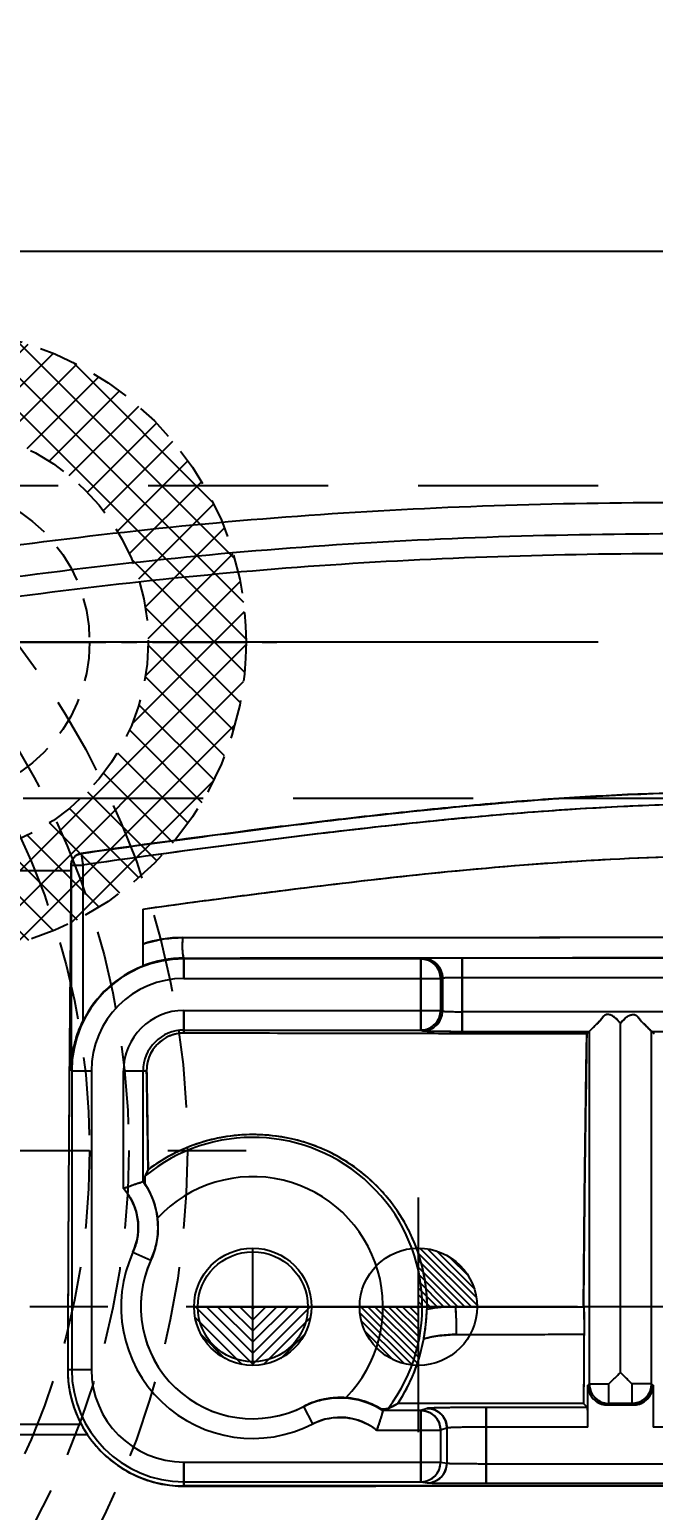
# Model space of a CAD drawing. Header units: millimetres. Extents: x 23075 to 24509, y -21593 to -20579.
# Drawn here: x 23789.62 to 23805.57, y -20919.09 to -20881.22 of the extents above; entities that cross this region are included whole.
import ezdxf

# ---------------------------------------------------------------- set-up
doc = ezdxf.new("R2010")
doc.units = ezdxf.units.MM
doc.header["$LTSCALE"] = 8
for name, pattern in [('CENTER', [2, 1.25, -0.25, 0.25, -0.25]), ('CENTER2', [1.125, 0.75, -0.125, 0.125, -0.125]), ('HIDDEN', [0.375, 0.25, -0.125]), ('HIDDEN2', [0.1875, 0.125, -0.0625])]:
    doc.linetypes.add(name, pattern=pattern)
doc.layers.get('DEFPOINTS').update_dxf_attribs({"color": 6})
for name, color, linetype in [('Cav-cor', 30, 'Continuous'), ('CL', 1, 'Continuous'), ('PIN', 5, 'Continuous'), ('PRODUCT', 1, 'Continuous'), ('SP', 3, 'Continuous'), ('WT', 4, 'Continuous')]:
    doc.layers.add(name, color=color, linetype=linetype)
doc.layers.add('dim', color=3, linetype='Continuous', lineweight=15)
doc.styles.get("Standard").update_dxf_attribs({"font": 'txt.shx', "width": 0.8, "bigfont": 'chineset.shx'})
doc.dimstyles.new('ISO-25', dxfattribs={"dimtxt": 5, "dimasz": 4, "dimexe": 0.3, "dimexo": 0.3, "dimtad": 0, "dimzin": 1, "dimdsep": 46, "dimtxsty": 'Standard', "dimcen": 0, "dimclrd": 3, "dimclre": 3, "dimclrt": 3, "dimazin": 0, "dimtfac": 1, "dimtofl": 0, "dimtmove": 0, "dimatfit": 0, "dimfxl": 0, "dimarcsym": 0})

# ---------------------------------------------------------------- blocks, each defined once
blk = doc.blocks.new('20160825.183103')
at = {"layer": 'SP', "linetype": 'CENTER'}
blk.add_line((-23, 0), (23, 0), dxfattribs=at)
at = {"layer": 'SP', "linetype": 'HIDDEN'}
for radius in [21.5, 20, 19]:
    blk.add_circle((0, 0), radius, dxfattribs=at)
blk = doc.blocks.new('20150513.114820')
at = {"layer": 'WT', "linetype": 'Continuous'}
h = blk.add_hatch(dxfattribs=at)
h.set_pattern_fill('ANSI37', color=125, scale=5, angle=270, style=0)
h.set_pattern_definition([(315, (23425.0146, -23957.4168), (0.441941738, 0.441941738), []), (45, (23425.0146, -23957.4168), (-0.441941738, 0.441941738), [])])
h.paths.add_polyline_path([(8, 0), (5.5, 0, 1), (-5.5, 0), (-8, 0, -1)])
h.paths.add_polyline_path([(-8, 0), (-5.5, 0, 0.414214), (0, -5.5, 0.414214), (5.5, 0), (8, 0, -0.414214), (0, -8, -0.414214)])
at = {"layer": 'WT', "color": 125, "linetype": 'CENTER2', "ltscale": 0.4}
for p, q in [((0, 8.788), (0, -8.788)), ((8.788, 0), (-8.788, 0))]:
    blk.add_line(p, q, dxfattribs=at)
at = {"layer": 'WT', "color": 125, "linetype": 'HIDDEN2'}
for radius in [8, 5.5, 4]:
    blk.add_circle((0, 0), radius, dxfattribs=at)
blk = doc.blocks.new('*D28254')
at = {"layer": 'DEFPOINTS', "color": 0}
for p in [(23757.156, -20886.885), (23896.296, -20886.885), (23858.156, -20996.885)]:
    blk.add_point(p, dxfattribs=at)
at = {"layer": 'dim', "color": 3, "lineweight": -2}
for p, q in [((23757.456, -20886.885), (23896.596, -20886.885)), ((23896.296, -20890.885), (23896.296, -20933.593)), ((23896.296, -20992.885), (23896.296, -20950.177)), ((23858.456, -20996.885), (23896.596, -20996.885))]:
    blk.add_line(p, q, dxfattribs=at)
at = {"layer": 'dim', "color": 3}
for points in [[(23896.963, -20890.885), (23895.63, -20890.885), (23896.296, -20886.885)], [(23895.63, -20992.885), (23896.963, -20992.885), (23896.296, -20996.885)]]:
    blk.add_solid(points, dxfattribs=at)
at = {"layer": 'dim', "color": 3, "insert": (23896.296, -20941.885), "char_height": 5, "attachment_point": 5, "rotation": 90}
blk.add_mtext('110.00', dxfattribs=at)
blk = doc.blocks.new('*D28255')
at = {"layer": 'DEFPOINTS', "color": 0}
for p in [(23757.156, -20844.885), (23853.682, -20996.885), (23904.156, -20996.885)]:
    blk.add_point(p, dxfattribs=at)
at = {"layer": 'dim', "color": 3, "lineweight": -2}
for p, q in [((23757.456, -20844.885), (23904.456, -20844.885)), ((23904.156, -20848.885), (23904.156, -20911.593)), ((23904.156, -20992.885), (23904.156, -20930.177)), ((23853.982, -20996.885), (23904.456, -20996.885))]:
    blk.add_line(p, q, dxfattribs=at)
at = {"layer": 'dim', "color": 3}
for points in [[(23904.823, -20848.885), (23903.49, -20848.885), (23904.156, -20844.885)], [(23903.49, -20992.885), (23904.823, -20992.885), (23904.156, -20996.885)]]:
    blk.add_solid(points, dxfattribs=at)
at = {"layer": 'dim', "color": 3, "insert": (23904.156, -20920.885), "char_height": 5, "attachment_point": 5, "rotation": 90}
blk.add_mtext('152.00', dxfattribs=at)

msp = doc.modelspace()

# ---------------------------------------------------------------- hatches: boundary and pattern name
at = {"layer": 'PIN', "linetype": 'Continuous'}
h = msp.add_hatch(dxfattribs=at)
h.set_pattern_fill('ANSI31', color=3, angle=90, style=0)
h.set_pattern_definition([(135, (24004.84227, -20928.12481), (-0.08838835, -0.08838835), [])])
h.paths.add_polyline_path([(23799.56, -20913.885), (23798.06, -20913.885, 0.414214), (23799.56, -20915.385)])
h.paths.add_polyline_path([(23799.56, -20912.385), (23799.56, -20913.885), (23801.06, -20913.885, 0.414214)])
at = {"layer": 'PIN', "linetype": 'CENTER2'}
h = msp.add_hatch(dxfattribs=at)
h.set_pattern_fill('ANSI31', color=4, scale=1.6, angle=90, style=0)
h.set_pattern_definition([(135, (24069.48356, -20501.9171), (-0.14142136, -0.14142136), [])])
h.paths.add_polyline_path([(23795.328, -20913.885), (23793.828, -20913.885, 0.414214), (23795.328, -20915.385)])
h = msp.add_hatch(dxfattribs=at)
h.set_pattern_fill('ANSI31', color=4, scale=1.6, angle=90, style=0)
h.set_pattern_definition([(45, (23521.17192, -20501.9171), (0.14142136, -0.14142136), [])])
h.paths.add_polyline_path([(23795.328, -20913.885), (23796.828, -20913.885, -0.414214), (23795.328, -20915.385)])

# ---------------------------------------------------------------- linework, layer by layer
at = {"color": 8, "linetype": 'HIDDEN', "ltscale": 0.7}
msp.add_circle((23772.156, -20866.885), 21, dxfattribs=at)
at = {"color": 8, "linetype": 'HIDDEN', "ltscale": 0.75}
msp.add_circle((23772.156, -20866.885), 21, dxfattribs=at)
at = {"layer": 'Cav-cor', "color": 241}
for p, q in [((23790.685, -20902.59), (23790.987, -20902.59)), ((23790.685, -20907.855), (23790.686, -20902.59)), ((23790.987, -20902.588), (23790.987, -20906.577)), ((23790.686, -20902.74), (23786.558, -20902.74)), ((23792.514, -20903.714), (23792.514, -20905.174)), ((23790.666, -20904.63), (23790.666, -20904.643)), ((23793.569, -20905.489), (23793.569, -20904.967)), ((23799.625, -20904.986), (23793.569, -20904.986)), ((23799.675, -20904.978), (23799.625, -20904.986)), ((23799.625, -20906.808), (23799.625, -20904.986)), ((23821.635, -20904.97), (23800.678, -20904.97)), ((23800.678, -20906.842), (23800.678, -20904.97)), ((23793.569, -20905.489), (23800.126, -20905.489)), ((23800.177, -20905.481), (23800.126, -20905.489)), ((23800.126, -20905.489), (23800.126, -20906.306)), ((23800.177, -20905.481), (23800.177, -20906.323)), ((23821.635, -20905.472), (23800.678, -20905.472)), ((23793.569, -20906.306), (23800.126, -20906.306)), ((23793.569, -20906.887), (23793.569, -20906.306)), ((23800.126, -20906.306), (23800.177, -20906.323)), ((23821.635, -20906.339), (23800.678, -20906.339)), ((23793.569, -20906.808), (23799.625, -20906.808)), ((23799.625, -20906.808), (23799.675, -20906.825)), ((23800.678, -20906.842), (23803.929, -20906.842)), ((23803.929, -20906.842), (23803.864, -20906.907)), ((23803.929, -20906.842), (23803.929, -20915.858)), ((23804.724, -20915.565), (23804.724, -20906.633)), ((23805.52, -20906.842), (23816.793, -20906.842)), ((23805.52, -20906.842), (23805.587, -20906.908)), ((23805.52, -20915.858), (23805.52, -20906.842)), ((23790.685, -20907.855), (23791.203, -20907.855)), ((23790.7, -20907.855), (23790.7, -20915.493)), ((23791.203, -20907.855), (23791.203, -20915.493)), ((23792.02, -20907.855), (23792.615, -20907.855)), ((23792.02, -20910.858), (23792.02, -20907.855)), ((23792.522, -20910.682), (23792.522, -20907.855)), ((23790.632, -20908.689), (23790.631, -20908.932)), ((23792.522, -20910.682), (23792.566, -20910.732)), ((23792.265, -20912.486), (23792.722, -20912.695)), ((23800.503, -20913.885), (23803.78, -20913.885)), ((23790.598, -20915.493), (23791.203, -20915.493)), ((23804.431, -20915.858), (23804.724, -20915.565)), ((23804.724, -20915.565), (23805.018, -20915.858)), ((23803.929, -20915.858), (23803.892, -20915.895)), ((23803.892, -20916.963), (23803.892, -20915.895)), ((23803.929, -20915.858), (23804.431, -20915.858)), ((23804.431, -20916.361), (23804.431, -20915.858)), ((23805.52, -20915.858), (23805.018, -20915.858)), ((23805.018, -20915.858), (23805.018, -20916.361)), ((23805.557, -20915.895), (23805.52, -20915.858)), ((23805.557, -20915.895), (23805.557, -20916.963)), ((23796.866, -20916.88), (23796.636, -20916.433)), ((23798.601, -20916.496), (23798.656, -20916.54)), ((23799.625, -20916.54), (23798.656, -20916.54)), ((23799.787, -20916.486), (23799.625, -20916.54)), ((23799.625, -20918.362), (23799.625, -20916.54)), ((23803.883, -20916.461), (23801.292, -20916.461)), ((23801.292, -20918.401), (23801.292, -20916.461)), ((23803.883, -20916.461), (23803.782, -20916.359)), ((23804.431, -20916.361), (23804.394, -20916.398)), ((23804.394, -20916.398), (23805.055, -20916.398)), ((23805.018, -20916.361), (23804.431, -20916.361)), ((23805.055, -20916.398), (23805.018, -20916.361)), ((23790.946, -20916.897), (23785.918, -20916.894)), ((23798.495, -20917.042), (23800.126, -20917.042)), ((23800.289, -20916.988), (23800.126, -20917.042)), ((23800.126, -20917.042), (23800.126, -20917.859)), ((23800.289, -20916.988), (23800.289, -20917.886)), ((23803.892, -20916.963), (23801.292, -20916.963)), ((23816.756, -20916.963), (23805.557, -20916.963)), ((23791.105, -20917.161), (23785.918, -20917.158)), ((23793.569, -20917.859), (23800.126, -20917.859)), ((23793.569, -20918.469), (23793.569, -20917.859)), ((23800.126, -20917.859), (23800.289, -20917.886)), ((23801.292, -20917.899), (23821.021, -20917.899)), ((23793.569, -20918.362), (23799.625, -20918.362)), ((23828.744, -20918.469), (23793.569, -20918.469)), ((23799.625, -20918.362), (23799.787, -20918.389)), ((23801.292, -20918.401), (23821.021, -20918.401))]:
    msp.add_line(p, q, dxfattribs=at)
msp.add_circle((23795.328, -20913.885), 1.407, dxfattribs=at)
for centre, radius, start, end in [((23790.987, -20902.59), 0.301, 98.0992, 179.994), ((24664.328, -20912.788), 873.701, 179.341039, 179.465011), ((23793.54, -20907.639), 3.196, 90.0234, 108.7318), ((25458.063, -20920.296), 1667.471, 179.46212, 179.601157), ((23793.569, -20907.855), 2.869, 90, 180), ((23793.573, -20907.886), 2.918, 90.0829, 111.2859), ((23799.624, -20905.489), 0.503, 0.0075, 89.9098), ((23799.674, -20905.481), 0.502, 359.9906, 89.9277), ((23793.569, -20907.855), 2.881, 111.487, 153.6701), ((23793.569, -20907.855), 2.366, 90, 180), ((23793.569, -20907.855), 1.549, 90, 180), ((23799.624, -20906.306), 0.503, 270.1025, 359.9722), ((23799.674, -20906.323), 0.503, 270.0993, 359.9754), ((23793.584, -20907.864), 2.898, 153.6337, 179.8147), ((23793.569, -20907.855), 1.047, 90, 180), ((23793.567, -20907.839), 0.952, 89.8795, 180.9408), ((24658.963, -20920.703), 855.21, 179.075688, 179.543247), ((22869.296, -20922.673), 923.438, 0.762735, 0.919442), ((25463.319, -20920.577), 1672.729, 179.601139, 179.82587), ((23795.328, -20913.885), 4.332, 323.0846, 129.452), ((23801.374, -20914.695), 9.73, 153.6802, 154.7225), ((23795.328, -20913.885), 3.327, 315.6072, 137.035), ((23790.896, -20911.86), 1.506, 335.4299, 41.7036), ((23790.897, -20911.854), 2.01, 335.374, 6.7684), ((23795.328, -20913.885), 3.367, 155.4523, 297.1845), ((23795.328, -20913.885), 2.864, 155.375, 297.2672), ((23800.503, -20917.704), 3.819, 90, 100.8197), ((23795.347, -20913.923), 4.42, 326.4978, 349.8374), ((23800.54, -20917.993), 3.396, 90.1754, 104.3563), ((23793.569, -20915.502), 2.971, 179.8287, 207.9972), ((23793.569, -20915.493), 2.869, 180, 270), ((23793.569, -20915.493), 2.366, 180, 270), ((23804.431, -20915.858), 0.503, 180.0238, 269.9762), ((23805.018, -20915.858), 0.503, 270.0239, 359.9761), ((23797.561, -20918.218), 2.01, 85.8738, 117.2681), ((23797.555, -20918.222), 1.508, 51.4477, 117.1756), ((23794.354, -20907.606), 9.928, 296.5507, 298.1189), ((23799.624, -20917.042), 0.503, 0.0279, 89.8975), ((23799.786, -20916.988), 0.503, 0.0246, 89.9007), ((23793.507, -20915.535), 2.901, 207.9996, 214.1054), ((23793.569, -20915.493), 2.976, 214.1015, 270), ((23799.624, -20917.859), 0.503, 270.0926, 359.9924), ((23799.786, -20917.886), 0.502, 270.0723, 0.0094)]:
    msp.add_arc(centre, radius, start, end, dxfattribs=at)
for centre, major_axis, ratio, start_param, end_param in [((23804.394, -20915.895), (0.355, 0.355), 0.999695, 2.356347, 3.926839), ((23805.055, -20915.895), (0.355, -0.355), 0.999695, -0.785246, 0.785246), ((23803.883, -20916.963), (0, 0.502), 0.017455, -1.570796, -0.017453), ((23805.566, -20916.963), (0, 0.502), 0.017455, 0.017453, 1.570796)]:
    msp.add_ellipse(centre, major_axis=major_axis, ratio=ratio, start_param=start_param, end_param=end_param, dxfattribs=at)
for points, knots in [([(23785.297, -20894.981), (23788.418, -20894.494), (23793.119, -20893.88), (23799.422, -20893.451), (23804.158, -20893.303), (23808.896, -20893.307), (23812.842, -20893.417), (23815.997, -20893.552), (23819.151, -20893.714), (23821.515, -20893.863), (23823.09, -20893.977)], [0, 0, 0, 0, 0.249988, 0.374996, 0.500007, 0.625008, 0.750005, 0.812505, 0.875005, 1, 1, 1, 1]), ([(23785.42, -20895.77), (23788.538, -20895.284), (23793.236, -20894.671), (23799.533, -20894.245), (23804.265, -20894.1), (23808.998, -20894.108), (23812.941, -20894.219), (23816.093, -20894.356), (23819.244, -20894.519), (23821.606, -20894.67), (23823.179, -20894.785)], [0, 0, 0, 0, 0.249988, 0.374996, 0.500007, 0.625008, 0.750005, 0.812505, 0.875005, 1, 1, 1, 1]), ([(23857.859, -20903.399), (23856.502, -20902.715), (23853.739, -20901.457), (23848.053, -20899.355), (23842.174, -20897.82), (23836.197, -20896.726), (23831.66, -20896.088), (23827.091, -20895.602), (23823.269, -20895.297), (23820.206, -20895.096), (23817.146, -20894.918), (23813.325, -20894.739), (23808.742, -20894.619), (23804.165, -20894.617), (23799.594, -20894.756), (23795.03, -20895.062), (23790.478, -20895.552), (23787.454, -20895.976), (23785.944, -20896.208)], [0, 0, 0, 0, 0.062299, 0.124308, 0.248372, 0.310736, 0.373347, 0.436159, 0.499077, 0.530536, 0.561971, 0.624739, 0.687373, 0.749894, 0.812349, 0.874814, 0.937368, 1, 1, 1, 1]), ([(23808.141, -20900.711), (23806.701, -20900.712), (23804.54, -20900.782), (23801.667, -20900.992), (23799.517, -20901.197), (23797.37, -20901.439), (23794.511, -20901.794), (23792.37, -20902.088), (23790.944, -20902.291)], [0, 0, 0, 0, 0.24998, 0.374984, 0.499987, 0.624991, 0.749994, 1, 1, 1, 1]), ([(23808.141, -20901.013), (23806.705, -20901.013), (23804.549, -20901.083), (23801.683, -20901.293), (23799.538, -20901.499), (23797.396, -20901.74), (23794.544, -20902.092), (23792.409, -20902.385), (23790.987, -20902.588)], [0, 0, 0, 0, 0.249998, 0.375007, 0.500008, 0.625014, 0.750013, 1, 1, 1, 1]), ([(23790.945, -20902.291), (23790.945, -20902.291), (23790.945, -20902.294), (23790.946, -20902.297), (23790.946, -20902.305), (23790.948, -20902.315), (23790.95, -20902.327), (23790.953, -20902.349), (23790.957, -20902.381), (23790.963, -20902.426), (23790.971, -20902.477), (23790.978, -20902.532), (23790.984, -20902.57), (23790.987, -20902.59)], [0, 0, 0, 0, 0.004915, 0.019307, 0.043134, 0.076204, 0.11816, 0.168592, 0.29299, 0.444468, 0.617308, 0.805122, 1, 1, 1, 1]), ([(23792.514, -20903.714), (23793.162, -20903.624), (23794.458, -20903.448), (23797.053, -20903.113), (23800.303, -20902.734), (23804.216, -20902.419), (23806.833, -20902.338), (23808.141, -20902.338)], [0, 0, 0, 0, 0.125002, 0.250003, 0.500004, 0.750001, 1, 1, 1, 1]), ([(23793.539, -20904.443), (23793.531, -20904.494), (23793.525, -20904.575), (23793.524, -20904.685), (23793.527, -20904.771), (23793.533, -20904.847), (23793.542, -20904.907), (23793.551, -20904.945), (23793.561, -20904.963), (23793.566, -20904.967), (23793.569, -20904.967)], [0, 0, 0, 0, 0.288381, 0.456237, 0.62091, 0.76803, 0.885058, 0.96276, 0.985739, 1, 1, 1, 1]), ([(23793.539, -20904.443), (23794.75, -20904.442), (23799.617, -20904.439), (23804.485, -20904.435), (23808.141, -20904.435)], [0, 0, 0, 0, 0.248788, 1, 1, 1, 1]), ([(23793.569, -20904.967), (23794.778, -20904.966), (23799.635, -20904.96), (23804.492, -20904.956), (23808.141, -20904.956)], [0, 0, 0, 0, 0.248799, 1, 1, 1, 1]), ([(23800.678, -20904.97), (23800.554, -20904.97), (23800.374, -20904.97), (23800.143, -20904.971), (23799.995, -20904.972), (23799.871, -20904.973), (23799.777, -20904.975), (23799.718, -20904.976), (23799.687, -20904.977), (23799.678, -20904.978), (23799.675, -20904.978)], [0, 0, 0, 0, 0.37096, 0.53978, 0.689217, 0.813897, 0.909334, 0.972108, 0.990502, 1, 1, 1, 1]), ([(23800.678, -20905.472), (23800.616, -20905.472), (23800.526, -20905.473), (23800.411, -20905.474), (23800.337, -20905.475), (23800.275, -20905.476), (23800.227, -20905.477), (23800.197, -20905.479), (23800.181, -20905.479), (23800.177, -20905.481)], [0, 0, 0, 0, 0.370882, 0.539667, 0.689075, 0.813736, 0.909174, 0.971981, 1, 1, 1, 1]), ([(23800.177, -20906.323), (23800.178, -20906.324), (23800.183, -20906.325), (23800.192, -20906.326), (23800.206, -20906.328), (23800.232, -20906.33), (23800.275, -20906.332), (23800.337, -20906.335), (23800.411, -20906.337), (23800.526, -20906.339), (23800.616, -20906.339), (23800.678, -20906.339)], [0, 0, 0, 0, 0.010002, 0.028627, 0.055885, 0.091581, 0.187011, 0.311581, 0.460851, 0.62947, 1, 1, 1, 1]), ([(23804.724, -20906.633), (23804.707, -20906.615), (23804.674, -20906.578), (23804.623, -20906.52), (23804.56, -20906.467), (23804.497, -20906.432), (23804.443, -20906.414), (23804.403, -20906.408), (23804.364, -20906.411), (23804.329, -20906.426), (23804.299, -20906.45), (23804.262, -20906.491), (23804.224, -20906.546), (23804.172, -20906.605), (23804.119, -20906.654), (23804.069, -20906.7), (23804.008, -20906.763), (23803.961, -20906.81), (23803.929, -20906.842)], [0, 0, 0, 0, 0.069221, 0.141428, 0.219083, 0.30253, 0.343224, 0.381606, 0.41748, 0.452255, 0.488443, 0.526802, 0.606258, 0.680528, 0.748544, 0.812295, 0.871175, 1, 1, 1, 1]), ([(23804.724, -20906.633), (23804.742, -20906.615), (23804.775, -20906.578), (23804.826, -20906.52), (23804.889, -20906.467), (23804.952, -20906.432), (23805.006, -20906.414), (23805.046, -20906.408), (23805.085, -20906.411), (23805.12, -20906.426), (23805.15, -20906.45), (23805.187, -20906.491), (23805.225, -20906.546), (23805.277, -20906.605), (23805.33, -20906.654), (23805.38, -20906.7), (23805.441, -20906.763), (23805.488, -20906.81), (23805.52, -20906.842)], [0, 0, 0, 0, 0.069221, 0.141428, 0.219083, 0.30253, 0.343224, 0.381606, 0.41748, 0.452255, 0.488443, 0.526802, 0.606258, 0.680528, 0.748544, 0.812295, 0.871175, 1, 1, 1, 1]), ([(23803.864, -20906.907), (23803.003, -20906.906), (23799.572, -20906.901), (23796.14, -20906.893), (23793.569, -20906.887)], [0, 0, 0, 0, 0.250788, 1, 1, 1, 1]), ([(23799.675, -20906.825), (23799.678, -20906.826), (23799.687, -20906.827), (23799.706, -20906.829), (23799.733, -20906.83), (23799.786, -20906.832), (23799.871, -20906.835), (23799.995, -20906.837), (23800.143, -20906.839), (23800.311, -20906.841), (23800.491, -20906.842), (23800.615, -20906.842), (23800.678, -20906.842)], [0, 0, 0, 0, 0.009601, 0.028041, 0.055201, 0.09085, 0.186286, 0.310943, 0.460347, 0.629125, 0.811188, 1, 1, 1, 1]), ([(23799.787, -20913.953), (23799.789, -20913.558), (23799.713, -20912.964), (23799.462, -20912.223), (23799.12, -20911.529), (23798.521, -20910.747), (23797.727, -20910.14), (23796.994, -20909.786), (23796.388, -20909.592), (23795.744, -20909.485), (23794.86, -20909.469), (23793.772, -20909.696), (23792.995, -20910.122), (23792.652, -20910.38)], [0, 0, 0, 0, 0.120086, 0.179008, 0.237524, 0.354602, 0.474852, 0.537306, 0.601544, 0.66752, 0.734801, 0.869606, 1, 1, 1, 1]), ([(23792.575, -20910.54), (23792.574, -20910.542), (23792.573, -20910.547), (23792.572, -20910.558), (23792.571, -20910.575), (23792.57, -20910.608), (23792.568, -20910.661), (23792.567, -20910.706), (23792.566, -20910.732)], [0, 0, 0, 0, 0.028906, 0.0875, 0.17518, 0.29082, 0.599802, 1, 1, 1, 1]), ([(23792.02, -20910.858), (23792.051, -20910.846), (23792.113, -20910.823), (23792.203, -20910.79), (23792.287, -20910.761), (23792.352, -20910.738), (23792.399, -20910.722), (23792.429, -20910.712), (23792.456, -20910.704), (23792.478, -20910.697), (23792.496, -20910.69), (23792.509, -20910.686), (23792.517, -20910.683), (23792.521, -20910.682), (23792.522, -20910.681), (23792.522, -20910.682)], [0, 0, 0, 0, 0.187676, 0.369742, 0.539615, 0.691203, 0.758169, 0.818178, 0.870552, 0.914779, 0.950362, 0.97679, 0.993464, 0.997973, 1, 1, 1, 1]), ([(23792.893, -20911.617), (23792.871, -20911.437), (23792.791, -20911.126), (23792.641, -20910.845), (23792.566, -20910.732)], [0, 0, 0, 0, 0.571461, 1, 1, 1, 1]), ([(23799.698, -20914.703), (23799.705, -20914.662), (23799.719, -20914.579), (23799.737, -20914.453), (23799.752, -20914.328), (23799.761, -20914.227), (23799.767, -20914.153), (23799.77, -20914.104), (23799.773, -20914.061), (23799.775, -20914.025), (23799.777, -20913.996), (23799.778, -20913.976), (23799.779, -20913.965), (23799.78, -20913.959), (23799.78, -20913.956), (23799.781, -20913.954), (23799.781, -20913.954)], [0, 0, 0, 0, 0.164223, 0.336022, 0.50631, 0.665457, 0.737532, 0.802926, 0.860466, 0.90908, 0.947947, 0.976314, 0.986403, 0.993718, 0.998236, 1, 1, 1, 1]), ([(23800.53, -20914.597), (23800.531, -20914.557), (23800.532, -20914.475), (23800.532, -20914.353), (23800.531, -20914.232), (23800.528, -20914.122), (23800.524, -20914.039), (23800.521, -20913.982), (23800.518, -20913.949), (23800.515, -20913.923), (23800.511, -20913.903), (23800.509, -20913.892), (23800.505, -20913.885), (23800.503, -20913.885)], [0, 0, 0, 0, 0.167187, 0.342587, 0.51459, 0.67282, 0.807615, 0.863475, 0.910535, 0.948048, 0.97544, 0.992552, 1, 1, 1, 1]), ([(23803.785, -20913.885), (23803.786, -20913.885), (23803.786, -20913.887), (23803.787, -20913.889), (23803.787, -20913.894), (23803.788, -20913.904), (23803.789, -20913.922), (23803.79, -20913.948), (23803.791, -20913.981), (23803.791, -20914.02), (23803.792, -20914.064), (23803.793, -20914.133), (23803.794, -20914.227), (23803.794, -20914.346), (23803.794, -20914.468), (23803.794, -20914.549), (23803.793, -20914.589)], [0, 0, 0, 0, 0.001577, 0.005762, 0.012628, 0.022162, 0.049142, 0.086337, 0.133119, 0.188819, 0.252576, 0.323395, 0.48188, 0.654491, 0.830906, 1, 1, 1, 1]), ([(23800.53, -20914.597), (23800.801, -20914.596), (23801.889, -20914.593), (23802.977, -20914.59), (23803.793, -20914.589)], [0, 0, 0, 0, 0.249894, 1, 1, 1, 1]), ([(23803.793, -20914.589), (23803.792, -20914.734), (23803.788, -20915.325), (23803.784, -20915.915), (23803.782, -20916.359)], [0, 0, 0, 0, 0.246673, 1, 1, 1, 1]), ([(23798.601, -20916.496), (23798.485, -20916.427), (23798.198, -20916.291), (23797.885, -20916.226), (23797.705, -20916.213)], [0, 0, 0, 0, 0.429885, 1, 1, 1, 1]), ([(23798.656, -20916.54), (23798.657, -20916.54), (23798.655, -20916.545), (23798.653, -20916.553), (23798.648, -20916.566), (23798.643, -20916.584), (23798.636, -20916.606), (23798.628, -20916.632), (23798.619, -20916.662), (23798.604, -20916.709), (23798.584, -20916.774), (23798.557, -20916.859), (23798.526, -20916.949), (23798.505, -20917.011), (23798.494, -20917.042)], [0, 0, 0, 0, 0.006424, 0.022977, 0.049227, 0.084594, 0.128584, 0.180726, 0.240532, 0.307342, 0.458828, 0.628944, 0.811581, 1, 1, 1, 1]), ([(23798.601, -20916.496), (23798.627, -20916.495), (23798.672, -20916.494), (23798.725, -20916.493), (23798.757, -20916.491), (23798.773, -20916.49), (23798.784, -20916.489), (23798.79, -20916.488), (23798.792, -20916.487)], [0, 0, 0, 0, 0.402155, 0.711171, 0.826397, 0.913534, 0.971571, 1, 1, 1, 1]), ([(23803.782, -20916.359), (23803.386, -20916.359), (23801.803, -20916.36), (23800.22, -20916.361), (23799.033, -20916.362)], [0, 0, 0, 0, 0.250114, 1, 1, 1, 1]), ([(23801.292, -20916.461), (23801.197, -20916.461), (23801.011, -20916.461), (23800.74, -20916.462), (23800.489, -20916.465), (23800.267, -20916.468), (23800.103, -20916.471), (23799.993, -20916.474), (23799.927, -20916.476), (23799.874, -20916.478), (23799.833, -20916.48), (23799.805, -20916.483), (23799.791, -20916.484), (23799.787, -20916.486)], [0, 0, 0, 0, 0.188804, 0.370864, 0.53965, 0.68906, 0.813721, 0.865334, 0.909156, 0.944805, 0.971961, 0.9904, 1, 1, 1, 1]), ([(23801.292, -20916.963), (23801.229, -20916.963), (23801.105, -20916.964), (23800.924, -20916.965), (23800.757, -20916.967), (23800.609, -20916.97), (23800.5, -20916.973), (23800.426, -20916.976), (23800.382, -20916.978), (23800.347, -20916.981), (23800.319, -20916.983), (23800.301, -20916.985), (23800.292, -20916.987), (23800.289, -20916.988)], [0, 0, 0, 0, 0.188731, 0.370719, 0.539439, 0.688794, 0.81342, 0.865026, 0.908854, 0.944521, 0.971717, 0.990232, 1, 1, 1, 1]), ([(23800.289, -20917.886), (23800.292, -20917.887), (23800.301, -20917.888), (23800.319, -20917.889), (23800.347, -20917.89), (23800.399, -20917.892), (23800.485, -20917.893), (23800.609, -20917.895), (23800.757, -20917.897), (23800.988, -20917.898), (23801.168, -20917.899), (23801.292, -20917.899)], [0, 0, 0, 0, 0.009538, 0.027945, 0.055086, 0.090723, 0.186159, 0.310842, 0.460285, 0.629103, 1, 1, 1, 1]), ([(23799.787, -20918.389), (23799.791, -20918.389), (23799.805, -20918.39), (23799.833, -20918.391), (23799.874, -20918.392), (23799.953, -20918.394), (23800.081, -20918.396), (23800.267, -20918.398), (23800.489, -20918.399), (23800.835, -20918.401), (23801.106, -20918.401), (23801.292, -20918.401)], [0, 0, 0, 0, 0.009497, 0.027885, 0.055017, 0.090648, 0.186085, 0.310776, 0.460232, 0.629066, 1, 1, 1, 1])]:
    msp.add_open_spline(points, degree=3, knots=knots, dxfattribs=at)
at = {"layer": 'CL', "color": 6, "linetype": 'CENTER'}
msp.add_line((23851.627, -20913.885), (23787.065, -20913.885), dxfattribs=at)
at = {"layer": 'PIN', "color": 3, "linetype": 'CENTER2'}
for p, q in [((23799.56, -20917.095), (23799.56, -20910.675)), ((23796.35, -20913.885), (23802.77, -20913.885))]:
    msp.add_line(p, q, dxfattribs=at)
at = {"layer": 'PIN', "color": 4, "linetype": 'CENTER2'}
for p, q in [((23795.328, -20915.385), (23795.328, -20912.385)), ((23795.328, -20915.385), (23795.328, -20912.385)), ((23793.828, -20913.885), (23796.828, -20913.885))]:
    msp.add_line(p, q, dxfattribs=at)
at = {"layer": 'PIN', "color": 4}
msp.add_circle((23795.328, -20913.885), 1.5, dxfattribs=at)
at = {"layer": 'PIN', "color": 3, "linetype": 'Continuous'}
msp.add_circle((23799.56, -20913.885), 1.5, dxfattribs=at)
at = {"layer": 'PRODUCT'}
for p, q in [((23790.945, -20902.291), (23790.987, -20902.59)), ((23790.685, -20902.59), (23790.685, -20907.855)), ((23790.685, -20902.59), (23790.987, -20902.59)), ((23790.987, -20902.588), (23790.987, -20906.577)), ((23792.514, -20903.714), (23792.514, -20905.174)), ((23793.569, -20904.967), (23793.569, -20905.489)), ((23799.625, -20904.986), (23793.569, -20904.986)), ((23799.675, -20904.978), (23799.625, -20904.986)), ((23799.625, -20904.986), (23799.625, -20906.808)), ((23800.678, -20904.97), (23800.678, -20906.842)), ((23821.635, -20904.97), (23800.678, -20904.97)), ((23793.569, -20905.489), (23800.126, -20905.489)), ((23800.177, -20905.481), (23800.126, -20905.489)), ((23800.126, -20905.489), (23800.126, -20906.306)), ((23800.177, -20905.481), (23800.177, -20906.323)), ((23821.635, -20905.472), (23800.678, -20905.472)), ((23793.569, -20906.306), (23793.569, -20906.887)), ((23793.569, -20906.306), (23800.126, -20906.306)), ((23800.126, -20906.306), (23800.177, -20906.323)), ((23821.635, -20906.339), (23800.678, -20906.339)), ((23793.569, -20906.808), (23799.625, -20906.808)), ((23799.625, -20906.808), (23799.675, -20906.825)), ((23800.678, -20906.842), (23803.929, -20906.842)), ((23803.929, -20906.842), (23803.864, -20906.907)), ((23803.929, -20906.842), (23803.929, -20915.858)), ((23804.724, -20915.565), (23804.724, -20906.633)), ((23805.52, -20915.858), (23805.52, -20906.842)), ((23805.52, -20906.842), (23805.587, -20906.908)), ((23805.52, -20906.842), (23816.793, -20906.842)), ((23790.685, -20907.855), (23791.203, -20907.855)), ((23790.7, -20907.855), (23790.7, -20915.493)), ((23791.203, -20907.855), (23791.203, -20915.493)), ((23792.02, -20910.858), (23792.02, -20907.855)), ((23792.02, -20907.855), (23792.615, -20907.855)), ((23792.522, -20910.682), (23792.522, -20907.855)), ((23792.265, -20912.486), (23792.722, -20912.695)), ((23805.664, -20913.885), (23803.785, -20913.885)), ((23790.598, -20915.493), (23791.203, -20915.493)), ((23803.929, -20915.858), (23803.892, -20915.895)), ((23803.892, -20916.963), (23803.892, -20915.895)), ((23803.929, -20915.858), (23804.431, -20915.858)), ((23804.431, -20916.361), (23804.431, -20915.858)), ((23805.018, -20915.858), (23805.018, -20916.361)), ((23805.52, -20915.858), (23805.018, -20915.858)), ((23805.557, -20915.895), (23805.52, -20915.858)), ((23805.557, -20915.895), (23805.557, -20916.963)), ((23796.866, -20916.88), (23796.636, -20916.433)), ((23799.625, -20916.54), (23798.656, -20916.54)), ((23799.787, -20916.486), (23799.625, -20916.54)), ((23799.625, -20916.54), (23799.625, -20918.362)), ((23801.292, -20916.461), (23801.292, -20918.401)), ((23803.883, -20916.461), (23801.292, -20916.461)), ((23803.883, -20916.461), (23803.782, -20916.359)), ((23804.431, -20916.361), (23804.394, -20916.398)), ((23804.394, -20916.398), (23805.055, -20916.398)), ((23805.018, -20916.361), (23804.431, -20916.361)), ((23805.055, -20916.398), (23805.018, -20916.361)), ((23798.495, -20917.042), (23800.126, -20917.042)), ((23800.289, -20916.988), (23800.126, -20917.042)), ((23800.126, -20917.042), (23800.126, -20917.859)), ((23800.289, -20916.988), (23800.289, -20917.886)), ((23803.892, -20916.963), (23801.292, -20916.963)), ((23816.756, -20916.963), (23805.557, -20916.963)), ((23793.569, -20917.859), (23793.569, -20918.474)), ((23793.569, -20917.859), (23800.126, -20917.859)), ((23800.126, -20917.859), (23800.289, -20917.886)), ((23801.292, -20917.899), (23821.021, -20917.899)), ((23793.569, -20918.362), (23799.625, -20918.362)), ((23798.493, -20918.476), (23798.493, -20918.472)), ((23799.625, -20918.362), (23799.787, -20918.389)), ((23801.292, -20918.401), (23821.021, -20918.401))]:
    msp.add_line(p, q, dxfattribs=at)
msp.add_circle((23795.328, -20913.885), 1.407, dxfattribs=at)
for centre, radius, start, end in [((23793.569, -20907.855), 2.869, 90, 180), ((23793.569, -20907.855), 2.881, 111.487, 153.6701), ((23793.569, -20907.855), 2.366, 90, 180), ((23793.569, -20907.855), 1.549, 90, 180), ((23793.569, -20907.855), 1.047, 90, 180), ((23795.328, -20913.885), 4.332, 323.0846, 129.452), ((23795.328, -20913.885), 3.327, 315.6072, 137.035), ((23795.328, -20913.885), 3.367, 155.4523, 297.1845), ((23795.328, -20913.885), 2.864, 155.4523, 297.1845), ((23800.503, -20917.704), 3.819, 90, 100.905), ((23793.569, -20915.493), 2.869, 180, 270), ((23793.569, -20915.493), 2.366, 180, 270)]:
    msp.add_arc(centre, radius, start, end, dxfattribs=at)
for points, start_tangent, end_tangent in [([(23790.944, -20902.291), (23797.155, -20901.469), (23802.991, -20900.898), (23808.141, -20900.711)], (0.989989, 0.141145), (1, 0.000142)), ([(23808.141, -20901.013), (23803.066, -20901.195), (23797.374, -20901.746), (23790.987, -20902.588)], (-1, -0.000144), (-0.989989, -0.141143)), ([(23790.685, -20902.587), (23790.706, -20902.481), (23790.759, -20902.392), (23790.84, -20902.326), (23790.941, -20902.292), (23790.945, -20902.291)], (0.00822, 0.999966), (0.990096, 0.14039)), ([(23792.514, -20903.714), (23795.116, -20903.364), (23797.967, -20903.01), (23801.085, -20902.683), (23804.482, -20902.437), (23808.141, -20902.338)], (0.990534, 0.137265), (1, 0)), ([(23790.685, -20902.59), (23790.675, -20903.631), (23790.666, -20904.622), (23790.657, -20905.549), (23790.65, -20906.405), (23790.643, -20907.202), (23790.638, -20907.855)], (-0.010277, -0.999947), (-0.007543, -0.999972)), ([(23792.514, -20904.613), (23792.798, -20904.531), (23793.063, -20904.479), (23793.308, -20904.452), (23793.539, -20904.443)], (0.94732, 0.320288), (1, 0.000728)), ([(23793.539, -20904.443), (23793.528, -20904.54), (23793.525, -20904.656), (23793.528, -20904.774), (23793.537, -20904.875), (23793.552, -20904.943), (23793.569, -20904.967)], (-0.158055, -0.98743), (0.998271, -0.058787)), ([(23793.539, -20904.443), (23798.126, -20904.44), (23803.172, -20904.437), (23808.141, -20904.435)], (1, 0.000744), (1, -0.000027)), ([(23792.514, -20905.166), (23792.809, -20905.069), (23793.083, -20905.009), (23793.335, -20904.977), (23793.569, -20904.967)], (0.931789, 0.363), (0.999999, 0.001436)), ([(23793.569, -20904.967), (23798.152, -20904.962), (23799.625, -20904.96)], (0.999999, 0.0013), (1, 0.000993)), ([(23799.625, -20904.96), (23799.675, -20904.96)], (1, 0.000993), (1, 0.000989)), ([(23799.625, -20904.986), (23799.778, -20905.011), (23799.918, -20905.082), (23800.03, -20905.193), (23800.102, -20905.333), (23800.126, -20905.489)], (1, -0.000457), (0.000456, -1)), ([(23799.675, -20904.96), (23800.678, -20904.959)], (1, 0.000989), (1, 0.000905)), ([(23800.678, -20904.97), (23800.532, -20904.97), (23800.379, -20904.97), (23800.22, -20904.971), (23800.068, -20904.972), (23799.934, -20904.973), (23799.824, -20904.974), (23799.744, -20904.975), (23799.695, -20904.977), (23799.675, -20904.978)], (-1, -0.000022), (-0.986357, -0.16462)), ([(23799.675, -20904.978), (23799.867, -20905.016), (23800.03, -20905.125), (23800.138, -20905.288), (23800.177, -20905.481)], (1, -0.000457), (0.000456, -1)), ([(23800.678, -20904.959), (23803.188, -20904.957), (23808.141, -20904.956)], (1, 0.000905), (1, 0.000001)), ([(23800.678, -20905.472), (23800.605, -20905.472), (23800.529, -20905.473), (23800.449, -20905.473), (23800.373, -20905.474), (23800.306, -20905.475), (23800.251, -20905.476), (23800.211, -20905.478), (23800.187, -20905.479), (23800.177, -20905.481)], (-1, -0.000001), (-0.948761, -0.315995)), ([(23799.625, -20906.808), (23799.78, -20906.784), (23799.919, -20906.712), (23800.03, -20906.601), (23800.102, -20906.461), (23800.126, -20906.306)], (1, 0.000915), (0.000912, 1)), ([(23799.675, -20906.825), (23799.867, -20906.787), (23800.029, -20906.678), (23800.138, -20906.515), (23800.177, -20906.323)], (1, 0.000915), (0.000912, 1)), ([(23800.177, -20906.323), (23800.187, -20906.325), (23800.212, -20906.328), (23800.252, -20906.331), (23800.307, -20906.334), (23800.374, -20906.336), (23800.45, -20906.337), (23800.529, -20906.339), (23800.607, -20906.339), (23800.678, -20906.339)], (0.832486, -0.554046), (1, -0.000001)), ([(23804.724, -20906.633), (23804.568, -20906.476), (23804.356, -20906.415), (23804.212, -20906.559), (23804.093, -20906.678), (23804.004, -20906.767), (23803.948, -20906.822), (23803.929, -20906.842)], (-0.707107, 0.707107), (-0.707107, -0.707107)), ([(23804.724, -20906.633), (23804.881, -20906.476), (23805.093, -20906.415), (23805.237, -20906.559), (23805.356, -20906.678), (23805.445, -20906.767), (23805.501, -20906.822), (23805.52, -20906.842)], (0.707107, 0.707107), (0.707107, -0.707107)), ([(23790.685, -20907.855), (23790.702, -20907.551), (23790.747, -20907.272), (23790.812, -20907.018), (23790.893, -20906.786), (23790.987, -20906.577)], (0.002822, 0.999996), (0.443539, 0.896255)), ([(23793.569, -20906.887), (23793.336, -20906.916), (23793.112, -20907.003), (23792.916, -20907.144), (23792.758, -20907.337), (23792.652, -20907.576), (23792.615, -20907.855)], (-0.999997, 0.002399), (0.016049, -0.999871)), ([(23803.864, -20906.907), (23800.175, -20906.901), (23796.753, -20906.894), (23793.569, -20906.887)], (-0.999999, 0.001069), (-0.999997, 0.002399)), ([(23799.675, -20906.825), (23799.695, -20906.828), (23799.745, -20906.831), (23799.825, -20906.834), (23799.935, -20906.836), (23800.069, -20906.838), (23800.221, -20906.84), (23800.379, -20906.841), (23800.535, -20906.842), (23800.678, -20906.842)], (0.948765, -0.315982), (1, -0.00001)), ([(23803.78, -20913.885), (23803.793, -20912.438), (23803.805, -20911.192), (23803.818, -20910.118), (23803.831, -20909.12), (23803.846, -20908.058), (23803.864, -20906.907)], (0.007961, 0.999968), (0.016041, 0.999871)), ([(23790.638, -20907.96), (23790.632, -20908.682), (23790.628, -20909.347), (23790.624, -20909.95), (23790.62, -20910.515), (23790.617, -20911.101), (23790.613, -20911.755), (23790.609, -20912.48), (23790.606, -20913.263), (23790.603, -20914.064), (23790.6, -20914.828), (23790.598, -20915.493)], (-0.007487, -0.999972), (-0.003161, -0.999995)), ([(23790.638, -20907.855), (23790.638, -20907.96)], (-0.007543, -0.999972), (-0.007487, -0.999972)), ([(23792.615, -20907.855), (23792.62, -20908.159), (23792.624, -20908.466), (23792.629, -20908.776), (23792.634, -20909.089), (23792.638, -20909.406), (23792.643, -20909.728), (23792.647, -20910.052), (23792.652, -20910.38)], (0.016049, -0.999871), (0.01335, -0.999911)), ([(23799.787, -20913.953), (23799.693, -20913.016), (23799.404, -20912.122), (23798.961, -20911.346), (23798.422, -20910.723), (23797.816, -20910.235), (23797.147, -20909.867), (23796.417, -20909.615), (23795.638, -20909.493), (23794.854, -20909.509), (23794.085, -20909.662), (23793.348, -20909.95), (23792.652, -20910.38)], (0.006908, 0.999976), (-0.798682, -0.601753)), ([(23792.02, -20910.858), (23792.168, -20910.803), (23792.306, -20910.754), (23792.42, -20910.716), (23792.495, -20910.691), (23792.522, -20910.682)], (0.934596, 0.35571), (0.658896, -0.752234)), ([(23792.575, -20910.54), (23792.572, -20910.564), (23792.569, -20910.629), (23792.567, -20910.683)], (-0.426947, -0.904276), (-0.01924, -0.999815)), ([(23792.652, -20910.38), (23792.626, -20910.433), (23792.6, -20910.486), (23792.575, -20910.54)], (-0.443363, -0.896342), (-0.426947, -0.904276)), ([(23792.02, -20910.858), (23792.212, -20911.127), (23792.345, -20911.452), (23792.4, -20911.803), (23792.373, -20912.153), (23792.265, -20912.486)], (0.6649, -0.746932), (-0.415325, -0.909673)), ([(23792.522, -20910.682), (23792.729, -20911.039), (23792.861, -20911.446), (23792.904, -20911.873), (23792.857, -20912.294), (23792.722, -20912.695)], (0.586228, -0.810146), (-0.415388, -0.909645)), ([(23792.522, -20910.682), (23792.537, -20910.698), (23792.552, -20910.715), (23792.566, -20910.732)], (0.658824, -0.752298), (0.658824, -0.752298)), ([(23792.567, -20910.683), (23792.566, -20910.732)], (-0.01924, -0.999815), (-0.021691, -0.999765)), ([(23792.893, -20911.617), (23792.856, -20911.407), (23792.797, -20911.198), (23792.72, -20911.006), (23792.638, -20910.848), (23792.566, -20910.732)], (-0.11784, 0.993033), (-0.552843, 0.833285)), ([(23792.906, -20911.814), (23792.893, -20911.617)], (-0.019788, 0.999804), (-0.11784, 0.993033)), ([(23792.906, -20911.904), (23792.906, -20911.814)], (0.024613, 0.999697), (-0.019788, 0.999804)), ([(23792.871, -20912.23), (23792.903, -20911.983), (23792.906, -20911.904)], (0.186905, 0.982378), (0.024613, 0.999697)), ([(23792.724, -20912.692), (23792.845, -20912.348), (23792.854, -20912.312)], (0.416677, 0.909054), (0.227793, 0.97371)), ([(23792.854, -20912.312), (23792.871, -20912.23)], (0.227793, 0.97371), (0.186905, 0.982378)), ([(23799.698, -20914.703), (23799.726, -20914.528), (23799.749, -20914.351), (23799.764, -20914.19), (23799.772, -20914.065), (23799.777, -20913.985), (23799.781, -20913.954)], (0.176352, 0.984327), (0.981942, 0.189181)), ([(23800.53, -20914.597), (23800.532, -20914.402), (23800.53, -20914.205), (23800.524, -20914.037), (23800.515, -20913.925), (23800.503, -20913.885)], (0.026135, 0.999658), (-1, -0.000039)), ([(23803.785, -20913.885), (23803.788, -20913.912), (23803.791, -20913.992), (23803.793, -20914.113), (23803.794, -20914.265), (23803.794, -20914.43), (23803.793, -20914.589)], (1, 0), (-0.007626, -0.999971)), ([(23799.033, -20916.362), (23799.327, -20915.846), (23799.551, -20915.289), (23799.698, -20914.703)], (0.551886, 0.833919), (0.176352, 0.984327)), ([(23799.698, -20914.703), (23800.11, -20914.624), (23800.53, -20914.597)], (0.968635, 0.248486), (0.999996, 0.002659)), ([(23800.53, -20914.597), (23802.189, -20914.592), (23803.793, -20914.589)], (0.999997, 0.002487), (0.999998, 0.002064)), ([(23803.793, -20914.589), (23803.789, -20915.155), (23803.785, -20915.745), (23803.782, -20916.359)], (-0.007626, -0.999971), (-0.00583, -0.999983)), ([(23790.598, -20915.493), (23790.598, -20915.503)], (-0.002779, -0.999996), (0.000561, -1)), ([(23790.598, -20915.503), (23790.654, -20916.08), (23790.824, -20916.64), (23791.102, -20917.157), (23791.476, -20917.611), (23791.93, -20917.981), (23792.445, -20918.253), (23792.998, -20918.419), (23793.558, -20918.474)], (0.000561, -1), (0.999989, -0.004602)), ([(23804.431, -20915.858), (23804.532, -20915.757), (23804.631, -20915.659), (23804.724, -20915.565)], (0.707107, 0.707107), (0.707107, 0.707107)), ([(23804.724, -20915.565), (23804.818, -20915.659), (23804.917, -20915.757), (23805.018, -20915.858)], (0.707107, -0.707107), (0.707107, -0.707107)), ([(23803.892, -20915.895), (23803.916, -20916.05), (23803.988, -20916.191), (23804.099, -20916.301), (23804.239, -20916.373), (23804.394, -20916.398)], (0, -1), (1, 0)), ([(23803.929, -20915.858), (23803.953, -20916.013), (23804.025, -20916.153), (23804.136, -20916.265), (23804.276, -20916.336), (23804.431, -20916.361)], (0.000305, -1), (1, -0.000305)), ([(23805.52, -20915.858), (23805.496, -20916.012), (23805.425, -20916.152), (23805.314, -20916.264), (23805.173, -20916.336), (23805.018, -20916.361)], (-0.000305, -1), (-1, -0.000305)), ([(23805.055, -20916.398), (23805.21, -20916.373), (23805.35, -20916.301), (23805.461, -20916.191), (23805.533, -20916.05), (23805.557, -20915.895)], (1, 0), (0, 1)), ([(23796.636, -20916.433), (23797.03, -20916.281), (23797.448, -20916.214), (23797.877, -20916.237), (23798.289, -20916.35), (23798.656, -20916.54)], (0.889536, 0.456865), (0.836463, -0.548023)), ([(23797.013, -20916.284), (23796.978, -20916.294), (23796.64, -20916.431)], (-0.962195, -0.272361), (-0.88888, -0.45814)), ([(23797.091, -20916.263), (23797.013, -20916.284)], (-0.972312, -0.233687), (-0.962195, -0.272361)), ([(23797.419, -20916.213), (23797.34, -20916.22), (23797.091, -20916.263)], (-0.997516, -0.070442), (-0.972312, -0.233687)), ([(23797.504, -20916.209), (23797.419, -20916.213)], (-0.999599, -0.028312), (-0.997516, -0.070442)), ([(23797.705, -20916.213), (23797.504, -20916.209)], (-0.997409, 0.071937), (-0.999599, -0.028312)), ([(23798.601, -20916.496), (23798.482, -20916.43), (23798.32, -20916.356), (23798.125, -20916.288), (23797.915, -20916.239), (23797.705, -20916.213)], (-0.859163, 0.511702), (-0.997409, 0.071937)), ([(23796.866, -20916.88), (23797.135, -20916.773), (23797.419, -20916.72), (23797.712, -20916.722), (23797.999, -20916.781), (23798.265, -20916.891), (23798.495, -20917.042)], (0.889532, 0.456873), (0.782004, -0.623274)), ([(23798.656, -20916.54), (23798.648, -20916.567), (23798.625, -20916.642), (23798.59, -20916.755), (23798.545, -20916.892), (23798.494, -20917.042)], (0.781747, -0.623595), (-0.330142, -0.943931)), ([(23798.601, -20916.496), (23798.703, -20916.493)], (0.999755, 0.022149), (0.998142, 0.060934)), ([(23798.601, -20916.496), (23798.62, -20916.511), (23798.638, -20916.525), (23798.656, -20916.54)], (0.7818, -0.623529), (0.7818, -0.623529)), ([(23798.703, -20916.493), (23798.767, -20916.49), (23798.792, -20916.487)], (0.998142, 0.060934), (0.894605, 0.446858)), ([(23799.033, -20916.362), (23798.954, -20916.404), (23798.873, -20916.446), (23798.792, -20916.487)], (-0.881994, -0.471261), (-0.894605, -0.446858)), ([(23803.782, -20916.359), (23802.582, -20916.36), (23801.398, -20916.361), (23800.219, -20916.361), (23799.033, -20916.362)], (-1, -0.000396), (-1, -0.000985)), ([(23799.625, -20916.54), (23799.778, -20916.564), (23799.918, -20916.635), (23800.03, -20916.746), (23800.102, -20916.887), (23800.126, -20917.042)], (1, -0.000915), (0.000912, -1)), ([(23801.292, -20916.461), (23801.081, -20916.461), (23800.852, -20916.462), (23800.609, -20916.464), (23800.377, -20916.466), (23800.17, -20916.47), (23800.004, -20916.473), (23799.885, -20916.478), (23799.815, -20916.482), (23799.787, -20916.486)], (-1, -0.00001), (-0.948674, -0.316257)), ([(23799.787, -20916.486), (23799.979, -20916.524), (23800.141, -20916.633), (23800.25, -20916.796), (23800.289, -20916.988)], (1, -0.000915), (0.000912, -1)), ([(23803.892, -20916.963), (23803.891, -20916.81), (23803.89, -20916.67), (23803.888, -20916.56), (23803.886, -20916.488), (23803.883, -20916.461)], (0, 1), (-0.707107, 0.707107)), ([(23805.566, -20916.461), (23805.563, -20916.488), (23805.561, -20916.56), (23805.559, -20916.67), (23805.558, -20916.81), (23805.557, -20916.963)], (-0.707107, -0.707107), (0, -1)), ([(23801.292, -20916.963), (23801.151, -20916.963), (23800.998, -20916.964), (23800.837, -20916.966), (23800.682, -20916.969), (23800.545, -20916.972), (23800.434, -20916.976), (23800.354, -20916.98), (23800.308, -20916.984), (23800.289, -20916.988)], (-1, -0.000001), (-0.894511, -0.447046)), ([(23799.625, -20918.362), (23799.78, -20918.337), (23799.92, -20918.266), (23800.031, -20918.154), (23800.102, -20918.014), (23800.126, -20917.859)], (1, 0.000457), (0.000456, 1)), ([(23799.787, -20918.389), (23799.979, -20918.35), (23800.142, -20918.241), (23800.25, -20918.078), (23800.289, -20917.886)], (1, 0.000457), (0.000456, 1)), ([(23800.289, -20917.886), (23800.311, -20917.888), (23800.37, -20917.891), (23800.47, -20917.893), (23800.609, -20917.895), (23800.776, -20917.897), (23800.957, -20917.898), (23801.134, -20917.899), (23801.292, -20917.899)], (0.9702, -0.242304), (1, 0)), ([(23793.558, -20918.474), (23793.569, -20918.474)], (0.999989, -0.004602), (1, -0.000918)), ([(23793.569, -20918.474), (23795.926, -20918.476), (23798.47, -20918.478)], (1, -0.000938), (1, -0.000434)), ([(23798.493, -20918.476), (23798.488, -20918.477), (23798.47, -20918.478)], (0, -1), (-0.999595, -0.028458)), ([(23799.787, -20918.473), (23798.493, -20918.472)], (-1, 0.000326), (-1, 0.000432)), ([(23799.787, -20918.389), (23799.821, -20918.391), (23799.909, -20918.393), (23800.059, -20918.396), (23800.267, -20918.398), (23800.518, -20918.399), (23800.789, -20918.4), (23801.055, -20918.401), (23801.292, -20918.401)], (0.986452, -0.164048), (1, 0.000002)), ([(23801.292, -20918.473), (23799.787, -20918.473)], (-1, 0.000223), (-1, 0.000326)), ([(23808.13, -20918.474), (23805.111, -20918.473), (23801.898, -20918.473), (23801.292, -20918.473)], (-1, 0), (-1, 0.000223))]:
    msp.add_spline(points, degree=3, dxfattribs=dict(at, start_tangent=start_tangent, end_tangent=end_tangent))
at = {"layer": 'WT', "color": 125, "linetype": 'HIDDEN', "ltscale": 2.3}
for p, q in [((23942.156, -20892.885), (23787.156, -20892.885)), ((23856.156, -20900.885), (23787.156, -20900.885))]:
    msp.add_line(p, q, dxfattribs=at)
at = {"layer": 'WT', "color": 125, "linetype": 'CENTER', "ltscale": 1.5}
msp.add_line((23972.156, -20896.885), (23787.156, -20896.885), dxfattribs=at)

# ---------------------------------------------------------------- block references
at = {"layer": 'SP'}
msp.add_blockref('20160825.183103', (23772.156, -20909.885), dxfattribs=at)
at = {"layer": 'WT', "rotation": 90.00000000000001}
msp.add_blockref('20150513.114820', (23787.156, -20896.885), dxfattribs=at)

# ---------------------------------------------------------------- dimensions: what is measured, and where the dimension line sits
at = {"layer": 'dim'}
for base, p1, p2, picture, middle in [((23904.156, -20996.885), (23757.156, -20844.885), (23853.682, -20996.885), '*D28255', (23904.156, -20920.885)), ((23896.296, -20886.885), (23858.156, -20996.885), (23757.156, -20886.885), '*D28254', (23896.296, -20941.885))]:
    dim = msp.add_linear_dim(base=base, p1=p1, p2=p2, angle=90, dimstyle='ISO-25', dxfattribs=at)
    dim.commit()
    dim.dimension.update_dxf_attribs({"geometry": picture, "text_midpoint": middle})

doc.saveas('drawing.dxf')
